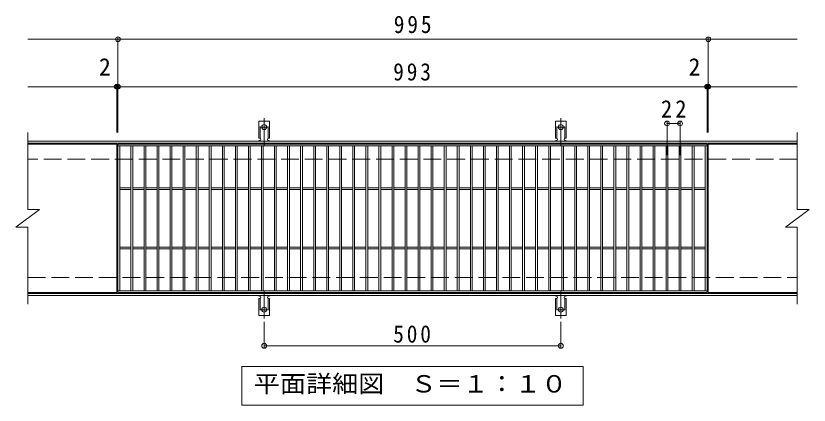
# Model space of a CAD drawing. Units: millimetres at full size, sheet at 1:10. Extents: x -1682 to 1740, y -1370 to 1138.
# Drawn here: x -787 to 550, y 481 to 1138 of the extents above; entities that cross this region are included whole.
import ezdxf
from ezdxf.enums import TextEntityAlignment as Align

# ---------------------------------------------------------------- set-up
doc = ezdxf.new("R2010")
doc.units = ezdxf.units.MM
doc.header["$LTSCALE"] = 10
doc.header["$PDMODE"] = 32
doc.header["$PDSIZE"] = 8
for name, pattern in [('CHAIN2', [12, 9, -1, 1, -1]), ('DASHED2', [3, 2, -1]), ('DASHED3', [4, 3, -1])]:
    doc.linetypes.add(name, pattern=pattern)
for name, color, linetype, lineweight in [('C-1', 2, 'Continuous', 9), ('C-2', 3, 'Continuous', 9), ('C-4', 7, 'Continuous', 9), ('C-5', 7, 'Continuous', 9), ('C-A', 3, 'Continuous', 9)]:
    doc.layers.add(name, color=color, linetype=linetype, lineweight=lineweight)
doc.styles.add('ＭＳ ゴシック', font='')
doc.styles.get('ＭＳ ゴシック').set_extended_font_data('MS Gothic')

msp = doc.modelspace()

# ---------------------------------------------------------------- linework, layer by layer
at = {"layer": 'C-1'}
for p, q in [((530.12, 926.36), (-766.88, 926.36)), ((530.12, 923.36), (-766.88, 923.36)), ((-766.88, 669.36), (530.12, 669.36)), ((-766.88, 666.36), (530.12, 666.36))]:
    msp.add_line(p, q, dxfattribs=at)
at = {"layer": 'C-1', "linetype": 'DASHED3'}
for p, q in [((530.12, 896.36), (-766.88, 896.36)), ((-766.88, 696.36), (530.12, 696.36))]:
    msp.add_line(p, q, dxfattribs=at)
at = {"layer": 'C-2'}
for p, q in [((-766.88, 941.36), (-766.88, 811.36)), ((-616.88, 921.36), (-766.88, 921.36)), ((-616.88, 921.36), (-616.88, 671.36)), ((-614.88, 921.36), (-614.88, 671.36)), ((378.12, 921.36), (-614.88, 921.36)), ((378.12, 918.36), (-614.88, 918.36)), ((-611.88, 918.36), (-611.88, 674.36)), ((-592.88, 918.36), (-592.88, 674.36)), ((-589.88, 918.36), (-589.88, 674.36)), ((-570.88, 918.36), (-570.88, 674.36)), ((-567.88, 918.36), (-567.88, 674.36)), ((-548.88, 918.36), (-548.88, 674.36)), ((-545.88, 918.36), (-545.88, 674.36)), ((-526.88, 918.36), (-526.88, 674.36)), ((-523.88, 918.36), (-523.88, 674.36)), ((-504.88, 918.36), (-504.88, 674.36)), ((-501.88, 918.36), (-501.88, 674.36)), ((-482.88, 918.36), (-482.88, 674.36)), ((-479.88, 918.36), (-479.88, 674.36)), ((-460.88, 918.36), (-460.88, 674.36)), ((-457.88, 918.36), (-457.88, 674.36)), ((-438.88, 918.36), (-438.88, 674.36)), ((-435.88, 918.36), (-435.88, 674.36)), ((-416.88, 918.36), (-416.88, 674.36)), ((-413.88, 918.36), (-413.88, 674.36)), ((-394.88, 918.36), (-394.88, 674.36)), ((-391.88, 918.36), (-391.88, 674.36)), ((-372.88, 918.36), (-372.88, 674.36)), ((-369.88, 918.36), (-369.88, 674.36)), ((-350.88, 918.36), (-350.88, 674.36)), ((-347.88, 918.36), (-347.88, 674.36)), ((-328.88, 918.36), (-328.88, 674.36)), ((-325.88, 918.36), (-325.88, 674.36)), ((-306.88, 918.36), (-306.88, 674.36)), ((-303.88, 918.36), (-303.88, 674.36)), ((-284.88, 918.36), (-284.88, 674.36)), ((-281.88, 918.36), (-281.88, 674.36)), ((-262.88, 918.36), (-262.88, 674.36)), ((-259.88, 918.36), (-259.88, 674.36)), ((-240.88, 918.36), (-240.88, 674.36)), ((-237.88, 918.36), (-237.88, 674.36)), ((-218.88, 918.36), (-218.88, 674.36)), ((-215.88, 918.36), (-215.88, 674.36)), ((-196.88, 918.36), (-196.88, 674.36)), ((-193.88, 918.36), (-193.88, 674.36)), ((-174.88, 918.36), (-174.88, 674.36)), ((-171.88, 918.36), (-171.88, 674.36)), ((-152.88, 918.36), (-152.88, 674.36)), ((-149.88, 918.36), (-149.88, 674.36)), ((-130.88, 918.36), (-130.88, 674.36)), ((-127.88, 918.36), (-127.88, 674.36)), ((-108.88, 918.36), (-108.88, 674.36)), ((-105.88, 918.36), (-105.88, 674.36)), ((-86.88, 918.36), (-86.88, 674.36)), ((-83.88, 918.36), (-83.88, 674.36)), ((-64.88, 918.36), (-64.88, 674.36)), ((-61.88, 918.36), (-61.88, 674.36)), ((-42.88, 918.36), (-42.88, 674.36)), ((-39.88, 918.36), (-39.88, 674.36)), ((-20.88, 918.36), (-20.88, 674.36)), ((-17.88, 918.36), (-17.88, 674.36)), ((1.12, 918.36), (1.12, 674.36)), ((4.12, 918.36), (4.12, 674.36)), ((23.12, 918.36), (23.12, 674.36)), ((26.12, 918.36), (26.12, 674.36)), ((45.12, 918.36), (45.12, 674.36)), ((48.12, 918.36), (48.12, 674.36)), ((67.12, 918.36), (67.12, 674.36)), ((70.12, 918.36), (70.12, 674.36)), ((89.12, 918.36), (89.12, 674.36)), ((92.12, 918.36), (92.12, 674.36)), ((111.12, 918.36), (111.12, 674.36)), ((114.12, 918.36), (114.12, 674.36)), ((133.12, 918.36), (133.12, 674.36)), ((136.12, 918.36), (136.12, 674.36)), ((155.12, 918.36), (155.12, 674.36)), ((158.12, 918.36), (158.12, 674.36)), ((177.12, 918.36), (177.12, 674.36)), ((180.12, 918.36), (180.12, 674.36)), ((199.12, 918.36), (199.12, 674.36)), ((202.12, 918.36), (202.12, 674.36)), ((221.12, 918.36), (221.12, 674.36)), ((224.12, 918.36), (224.12, 674.36)), ((243.12, 918.36), (243.12, 674.36)), ((246.12, 918.36), (246.12, 674.36)), ((265.12, 918.36), (265.12, 674.36)), ((268.12, 918.36), (268.12, 674.36)), ((287.12, 918.36), (287.12, 674.36)), ((290.12, 918.36), (290.12, 674.36)), ((309.12, 918.36), (309.12, 674.36)), ((312.12, 918.36), (312.12, 674.36)), ((331.12, 918.36), (331.12, 674.36)), ((334.12, 918.36), (334.12, 674.36)), ((353.12, 918.36), (353.12, 674.36)), ((356.12, 918.36), (356.12, 674.36)), ((375.12, 674.36), (375.12, 918.36)), ((378.12, 671.36), (378.12, 921.36)), ((380.12, 671.36), (380.12, 921.36)), ((380.12, 921.36), (530.12, 921.36)), ((-592.88, 847.86), (-611.88, 847.86)), ((-592.88, 844.86), (-611.88, 844.86)), ((-570.88, 847.86), (-589.88, 847.86)), ((-570.88, 844.86), (-589.88, 844.86)), ((-548.88, 847.86), (-567.88, 847.86)), ((-548.88, 844.86), (-567.88, 844.86)), ((-526.88, 847.86), (-545.88, 847.86)), ((-526.88, 844.86), (-545.88, 844.86)), ((-504.88, 847.86), (-523.88, 847.86)), ((-504.88, 844.86), (-523.88, 844.86)), ((-482.88, 847.86), (-501.88, 847.86)), ((-482.88, 844.86), (-501.88, 844.86)), ((-460.88, 847.86), (-479.88, 847.86)), ((-460.88, 844.86), (-479.88, 844.86)), ((-438.88, 847.86), (-457.88, 847.86)), ((-438.88, 844.86), (-457.88, 844.86)), ((-416.88, 847.86), (-435.88, 847.86)), ((-416.88, 844.86), (-435.88, 844.86)), ((-394.88, 847.86), (-413.88, 847.86)), ((-394.88, 844.86), (-413.88, 844.86)), ((-372.88, 847.86), (-391.88, 847.86)), ((-372.88, 844.86), (-391.88, 844.86)), ((-350.88, 847.86), (-369.88, 847.86)), ((-350.88, 844.86), (-369.88, 844.86)), ((-328.88, 847.86), (-347.88, 847.86)), ((-328.88, 844.86), (-347.88, 844.86)), ((-306.88, 847.86), (-325.88, 847.86)), ((-306.88, 844.86), (-325.88, 844.86)), ((-284.88, 847.86), (-303.88, 847.86)), ((-284.88, 844.86), (-303.88, 844.86)), ((-262.88, 847.86), (-281.88, 847.86)), ((-262.88, 844.86), (-281.88, 844.86)), ((-240.88, 847.86), (-259.88, 847.86)), ((-240.88, 844.86), (-259.88, 844.86)), ((-218.88, 847.86), (-237.88, 847.86)), ((-218.88, 844.86), (-237.88, 844.86)), ((-196.88, 847.86), (-215.88, 847.86)), ((-196.88, 844.86), (-215.88, 844.86)), ((-174.88, 847.86), (-193.88, 847.86)), ((-174.88, 844.86), (-193.88, 844.86)), ((-152.88, 847.86), (-171.88, 847.86)), ((-152.88, 844.86), (-171.88, 844.86)), ((-130.88, 847.86), (-149.88, 847.86)), ((-130.88, 844.86), (-149.88, 844.86)), ((-108.88, 847.86), (-127.88, 847.86)), ((-108.88, 844.86), (-127.88, 844.86)), ((-86.88, 847.86), (-105.88, 847.86)), ((-86.88, 844.86), (-105.88, 844.86)), ((-64.88, 847.86), (-83.88, 847.86)), ((-64.88, 844.86), (-83.88, 844.86)), ((-42.88, 847.86), (-61.88, 847.86)), ((-42.88, 844.86), (-61.88, 844.86)), ((-20.88, 847.86), (-39.88, 847.86)), ((-20.88, 844.86), (-39.88, 844.86)), ((1.12, 847.86), (-17.88, 847.86)), ((1.12, 844.86), (-17.88, 844.86)), ((23.12, 847.86), (4.12, 847.86)), ((23.12, 844.86), (4.12, 844.86)), ((45.12, 847.86), (26.12, 847.86)), ((45.12, 844.86), (26.12, 844.86)), ((67.12, 847.86), (48.12, 847.86)), ((67.12, 844.86), (48.12, 844.86)), ((89.12, 847.86), (70.12, 847.86)), ((89.12, 844.86), (70.12, 844.86)), ((111.12, 847.86), (92.12, 847.86)), ((111.12, 844.86), (92.12, 844.86)), ((133.12, 847.86), (114.12, 847.86)), ((133.12, 844.86), (114.12, 844.86)), ((155.12, 847.86), (136.12, 847.86)), ((155.12, 844.86), (136.12, 844.86)), ((177.12, 847.86), (158.12, 847.86)), ((177.12, 844.86), (158.12, 844.86)), ((199.12, 847.86), (180.12, 847.86)), ((199.12, 844.86), (180.12, 844.86)), ((221.12, 847.86), (202.12, 847.86)), ((221.12, 844.86), (202.12, 844.86)), ((243.12, 847.86), (224.12, 847.86)), ((243.12, 844.86), (224.12, 844.86)), ((265.12, 847.86), (246.12, 847.86)), ((265.12, 844.86), (246.12, 844.86)), ((287.12, 847.86), (268.12, 847.86)), ((287.12, 844.86), (268.12, 844.86)), ((309.12, 847.86), (290.12, 847.86)), ((309.12, 844.86), (290.12, 844.86)), ((331.12, 847.86), (312.12, 847.86)), ((331.12, 844.86), (312.12, 844.86)), ((353.12, 847.86), (334.12, 847.86)), ((353.12, 844.86), (334.12, 844.86)), ((375.12, 847.86), (356.12, 847.86)), ((375.12, 844.86), (356.12, 844.86)), ((-786.88, 781.36), (-746.88, 811.36)), ((-766.88, 811.36), (-746.88, 811.36)), ((510.12, 781.36), (550.12, 811.36)), ((-592.88, 747.86), (-611.88, 747.86)), ((-592.88, 744.86), (-611.88, 744.86)), ((-570.88, 747.86), (-589.88, 747.86)), ((-570.88, 744.86), (-589.88, 744.86)), ((-548.88, 747.86), (-567.88, 747.86)), ((-548.88, 744.86), (-567.88, 744.86)), ((-526.88, 747.86), (-545.88, 747.86)), ((-526.88, 744.86), (-545.88, 744.86)), ((-504.88, 747.86), (-523.88, 747.86)), ((-504.88, 744.86), (-523.88, 744.86)), ((-482.88, 747.86), (-501.88, 747.86)), ((-482.88, 744.86), (-501.88, 744.86)), ((-460.88, 747.86), (-479.88, 747.86)), ((-460.88, 744.86), (-479.88, 744.86)), ((-438.88, 747.86), (-457.88, 747.86)), ((-438.88, 744.86), (-457.88, 744.86)), ((-416.88, 747.86), (-435.88, 747.86)), ((-416.88, 744.86), (-435.88, 744.86)), ((-394.88, 747.86), (-413.88, 747.86)), ((-394.88, 744.86), (-413.88, 744.86)), ((-372.88, 747.86), (-391.88, 747.86)), ((-372.88, 744.86), (-391.88, 744.86)), ((-350.88, 747.86), (-369.88, 747.86)), ((-350.88, 744.86), (-369.88, 744.86)), ((-328.88, 747.86), (-347.88, 747.86)), ((-328.88, 744.86), (-347.88, 744.86)), ((-306.88, 747.86), (-325.88, 747.86)), ((-306.88, 744.86), (-325.88, 744.86)), ((-284.88, 747.86), (-303.88, 747.86)), ((-284.88, 744.86), (-303.88, 744.86)), ((-262.88, 747.86), (-281.88, 747.86)), ((-262.88, 744.86), (-281.88, 744.86)), ((-240.88, 747.86), (-259.88, 747.86)), ((-240.88, 744.86), (-259.88, 744.86)), ((-218.88, 747.86), (-237.88, 747.86)), ((-218.88, 744.86), (-237.88, 744.86)), ((-196.88, 747.86), (-215.88, 747.86)), ((-196.88, 744.86), (-215.88, 744.86)), ((-174.88, 747.86), (-193.88, 747.86)), ((-174.88, 744.86), (-193.88, 744.86)), ((-152.88, 747.86), (-171.88, 747.86)), ((-152.88, 744.86), (-171.88, 744.86)), ((-130.88, 747.86), (-149.88, 747.86)), ((-130.88, 744.86), (-149.88, 744.86)), ((-108.88, 747.86), (-127.88, 747.86)), ((-108.88, 744.86), (-127.88, 744.86)), ((-86.88, 747.86), (-105.88, 747.86)), ((-86.88, 744.86), (-105.88, 744.86)), ((-64.88, 747.86), (-83.88, 747.86)), ((-64.88, 744.86), (-83.88, 744.86)), ((-42.88, 747.86), (-61.88, 747.86)), ((-42.88, 744.86), (-61.88, 744.86)), ((-20.88, 747.86), (-39.88, 747.86)), ((-20.88, 744.86), (-39.88, 744.86)), ((1.12, 747.86), (-17.88, 747.86)), ((1.12, 744.86), (-17.88, 744.86)), ((23.12, 747.86), (4.12, 747.86)), ((23.12, 744.86), (4.12, 744.86)), ((45.12, 747.86), (26.12, 747.86)), ((45.12, 744.86), (26.12, 744.86)), ((67.12, 747.86), (48.12, 747.86)), ((67.12, 744.86), (48.12, 744.86)), ((89.12, 747.86), (70.12, 747.86)), ((89.12, 744.86), (70.12, 744.86)), ((111.12, 747.86), (92.12, 747.86)), ((111.12, 744.86), (92.12, 744.86)), ((133.12, 747.86), (114.12, 747.86)), ((133.12, 744.86), (114.12, 744.86)), ((155.12, 747.86), (136.12, 747.86)), ((155.12, 744.86), (136.12, 744.86)), ((177.12, 747.86), (158.12, 747.86)), ((177.12, 744.86), (158.12, 744.86)), ((199.12, 747.86), (180.12, 747.86)), ((199.12, 744.86), (180.12, 744.86)), ((221.12, 747.86), (202.12, 747.86)), ((221.12, 744.86), (202.12, 744.86)), ((243.12, 747.86), (224.12, 747.86)), ((243.12, 744.86), (224.12, 744.86)), ((265.12, 747.86), (246.12, 747.86)), ((265.12, 744.86), (246.12, 744.86)), ((287.12, 747.86), (268.12, 747.86)), ((287.12, 744.86), (268.12, 744.86)), ((309.12, 747.86), (290.12, 747.86)), ((309.12, 744.86), (290.12, 744.86)), ((331.12, 747.86), (312.12, 747.86)), ((331.12, 744.86), (312.12, 744.86)), ((353.12, 747.86), (334.12, 747.86)), ((353.12, 744.86), (334.12, 744.86)), ((375.12, 747.86), (356.12, 747.86)), ((375.12, 744.86), (356.12, 744.86)), ((-766.88, 671.36), (-616.88, 671.36)), ((-614.88, 674.36), (378.12, 674.36)), ((-614.88, 671.36), (378.12, 671.36)), ((380.12, 671.36), (530.12, 671.36))]:
    msp.add_line(p, q, dxfattribs=at)
for points in [[(530.12, 941.36), (530.12, 811.36), (550.12, 811.36)], [(-786.88, 781.36), (-766.88, 781.36), (-766.88, 651.36)], [(510.12, 781.36), (530.12, 781.36), (530.12, 651.36)]]:
    msp.add_lwpolyline(points, dxfattribs=at)
at = {"layer": 'C-4'}
for p, q in [((-614.88, 1098.36), (-766.88, 1098.36)), ((-614.88, 1101.36), (-614.88, 941.36)), ((-614.88, 1098.36), (380.12, 1098.36)), ((380.12, 1101.36), (380.12, 941.36)), ((380.12, 1098.36), (530.12, 1098.36)), ((-616.88, 1018.36), (-766.88, 1018.36)), ((-616.88, 1021.36), (-616.88, 941.36)), ((-616.88, 1018.36), (-614.88, 1018.36)), ((-614.88, 1018.36), (378.12, 1018.36)), ((378.12, 1021.36), (378.12, 941.36)), ((378.12, 1018.36), (380.12, 1018.36)), ((380.12, 1018.36), (530.12, 1018.36)), ((310.62, 959.36), (310.62, 903.05)), ((310.62, 956.36), (332.62, 956.36)), ((332.62, 959.36), (332.62, 903.05)), ((-368.38, 621.64), (-368.38, 578.36)), ((131.62, 621.64), (131.62, 578.36)), ((-368.38, 581.36), (131.62, 581.36))]:
    msp.add_line(p, q, dxfattribs=at)
for p in [(-614.88, 1098.36), (380.12, 1098.36), (-616.88, 1018.36), (-614.88, 1018.36), (378.12, 1018.36), (380.12, 1018.36), (310.62, 956.36), (332.62, 956.36), (-368.38, 581.36), (131.62, 581.36)]:
    msp.add_point(p, dxfattribs=at)
at = {"layer": 'C-5'}
for p, q in [((-405.88, 546.36), (169.12, 546.36)), ((-405.88, 481.36), (-405.88, 546.36)), ((169.12, 546.36), (169.12, 481.36)), ((169.12, 481.36), (-405.88, 481.36))]:
    msp.add_line(p, q, dxfattribs=at)
at = {"layer": 'C-A', "color": 7, "linetype": 'CHAIN2'}
for p, q in [((-368.38, 917.89), (-368.38, 965.29)), ((131.62, 917.89), (131.62, 965.29)), ((-374.16, 950.36), (-362.6, 950.36)), ((125.84, 950.36), (137.4, 950.36)), ((-368.38, 674.83), (-368.38, 627.43)), ((131.62, 674.83), (131.62, 627.43)), ((-374.16, 642.36), (-362.6, 642.36)), ((125.84, 642.36), (137.4, 642.36))]:
    msp.add_line(p, q, dxfattribs=at)
at = {"layer": 'C-A'}
for p, q in [((-377.13, 931.36), (-377.13, 960.36)), ((-359.63, 960.36), (-377.13, 960.36)), ((-359.63, 931.36), (-359.63, 960.36)), ((122.87, 931.36), (122.87, 960.36)), ((140.37, 960.36), (122.87, 960.36)), ((140.37, 931.36), (140.37, 960.36)), ((-377.13, 931.36), (-375.88, 931.36)), ((-376.38, 927.36), (-375.88, 927.36)), ((-359.63, 931.36), (-360.88, 931.36)), ((-360.88, 927.36), (-360.37, 927.36)), ((122.87, 931.36), (124.12, 931.36)), ((123.62, 927.36), (124.12, 927.36)), ((140.37, 931.36), (139.12, 931.36)), ((139.12, 927.36), (139.63, 927.36)), ((-377.13, 661.36), (-375.88, 661.36)), ((-377.13, 661.36), (-377.13, 632.36)), ((-376.38, 665.36), (-375.88, 665.36)), ((-360.88, 665.36), (-360.37, 665.36)), ((-359.63, 661.36), (-360.88, 661.36)), ((-359.63, 661.36), (-359.63, 632.36)), ((122.87, 661.36), (124.12, 661.36)), ((122.87, 661.36), (122.87, 632.36)), ((123.62, 665.36), (124.12, 665.36)), ((139.12, 665.36), (139.63, 665.36)), ((140.37, 661.36), (139.12, 661.36)), ((140.37, 661.36), (140.37, 632.36)), ((-359.63, 632.36), (-377.13, 632.36)), ((140.37, 632.36), (122.87, 632.36))]:
    msp.add_line(p, q, dxfattribs=at)
at = {"layer": 'C-A', "linetype": 'DASHED2'}
for p, q in [((-375.13, 931.22), (-375.13, 960.36)), ((-361.63, 931.22), (-361.63, 960.36)), ((124.87, 931.22), (124.87, 960.36)), ((138.37, 931.22), (138.37, 960.36)), ((-375.13, 661.51), (-375.13, 632.36)), ((-361.63, 661.51), (-361.63, 632.36)), ((124.87, 661.51), (124.87, 632.36)), ((138.37, 661.51), (138.37, 632.36))]:
    msp.add_line(p, q, dxfattribs=at)
at = {"layer": 'C-A'}
for centre in [(-368.38, 950.36), (131.62, 950.36), (-368.38, 642.36), (131.62, 642.36)]:
    msp.add_circle(centre, 4.25, dxfattribs=at)
for centre, start, end in [((-376.38, 925.36), 90.27596, 150.00047), ((-375.88, 929.36), 270, 90), ((-360.88, 929.36), 90, 269.8667), ((-360.38, 925.36), 29.99927, 89.75836), ((123.62, 925.36), 90.27596, 150.00047), ((124.12, 929.36), 270, 90), ((139.12, 929.36), 90, 269.8667), ((139.62, 925.36), 29.99927, 89.75836), ((-376.38, 667.36), 209.99951, 269.72403), ((-375.88, 663.36), 270, 90), ((-360.88, 663.36), 90.13329, 270), ((-360.38, 667.36), 270.24162, 330.00072), ((123.62, 667.36), 209.99951, 269.72403), ((124.12, 663.36), 270, 90), ((139.12, 663.36), 90.13329, 270), ((139.62, 667.36), 270.24162, 330.00072)]:
    msp.add_arc(centre, 2, start, end, dxfattribs=at)

# ---------------------------------------------------------------- texts
at = {"layer": 'C-4', "color": 2, "style": 'ＭＳ ゴシック'}
for p in [(-646.81, 1028.36), (346.93, 1028.36)]:
    msp.add_text('2', height=29.33, dxfattribs=at).set_placement(p, align=Align.BOTTOM_LEFT)
at = {"layer": 'C-4', "color": 2, "char_height": 29.33, "attachment_point": 7, "style": 'ＭＳ ゴシック'}
for s, insert in [('\\T1.27;\\W0.9;995', (-149.88, 1108.36)), ('\\T1.27;\\W0.9;993', (-150.88, 1028.36)), ('\\T1.27;\\W0.95;22', (300.37, 966.36)), ('\\T1.27;\\W0.9;500', (-150.88, 586.36))]:
    msp.add_mtext(s, dxfattribs=dict(at, insert=insert))
at = {"layer": 'C-5', "color": 2, "style": 'ＭＳ ゴシック', "width": 1.1}
msp.add_text('平面詳細図\u3000Ｓ＝１：１０', height=29.33, dxfattribs=at).set_placement((-385.88, 493.86), align=Align.BOTTOM_LEFT)

doc.saveas('drawing.dxf')
